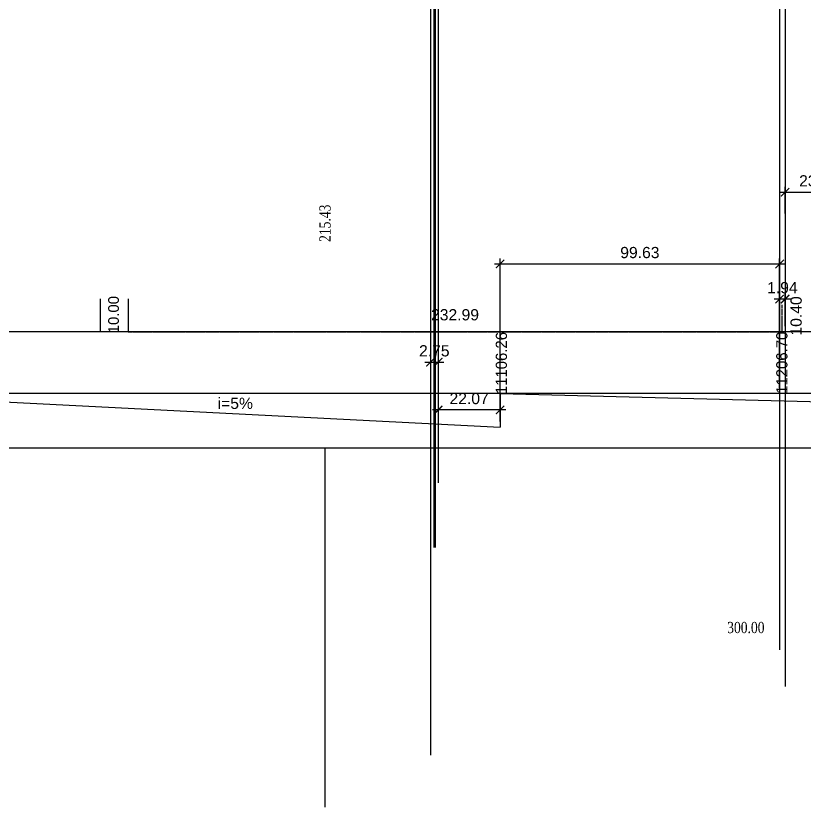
# Model space of a CAD drawing. Header units: inches. Extents: x 444671 to 463716, y 1783086 to 1794968.
# Drawn here: x 457462.3 to 457743.3, y 1786750.4 to 1787032.3 of the extents above; entities that cross this region are included whole.
import ezdxf
from ezdxf.enums import TextEntityAlignment as Align

# ---------------------------------------------------------------- set-up
doc = ezdxf.new("R2010")
doc.units = ezdxf.units.IN
doc.header["$MEASUREMENT"] = 0
doc.linetypes.add('HIDDEN', pattern=[0.375, 0.25, -0.125])
for name, color, linetype in [('Dong', 252, 'HIDDEN'), ('Khung_bang', 140, 'Continuous'), ('Text', 3, 'Continuous')]:
    doc.layers.add(name, color=color, linetype=linetype)
doc.styles.add('VNARIAL', font='')
doc.styles.add('Vntimeshx', font='vntime.shx', dxfattribs={"width": 0.8, "bigfont": 'vn1.shx'})
doc.styles.get('VNARIAL').set_extended_font_data('.VnArial')
doc.dimstyles.new('D2000', dxfattribs={"dimscale": 2, "dimtxt": 2, "dimasz": 1.5, "dimexe": 1, "dimexo": 1, "dimgap": 1, "dimtad": 1, "dimzin": 1, "dimdsep": 46, "dimtxsty": 'VNARIAL', "dimblk": 'ARCHTICK', "dimcen": 1.5, "dimdle": 1, "dimclrd": 140, "dimclre": 140, "dimclrt": 3, "dimadec": 0, "dimazin": 3, "dimtfac": 1, "dimtix": 1, "dimtmove": 2, "dimatfit": 3, "dimfxl": 0, "dimtolj": 1, "dimtzin": 0, "dimarcsym": 0})

# ---------------------------------------------------------------- blocks, each defined once
blk = doc.blocks.new('*D170')
at = {"layer": 'Defpoints', "color": 0}
for p in [(457502.35, 1786929.31), (457735.34, 1786929.31), (457735.34, 1786919.69)]:
    blk.add_point(p, dxfattribs=at)
at = {"layer": 'Dong', "color": 140, "lineweight": -2}
for p, q in [((457502.35, 1786929.31), (457502.35, 1786919.69)), ((457735.34, 1786929.31), (457735.34, 1786919.69)), ((457502.35, 1786919.69), (457735.34, 1786919.69))]:
    blk.add_line(p, q, dxfattribs=at)
at = {"layer": 'Dong', "color": 3, "insert": (457618.85, 1786925.74), "char_height": 4, "attachment_point": 5, "style": 'VNARIAL'}
blk.add_mtext('\\A1;232.99', dxfattribs=at)
blk = doc.blocks.new('_None')
blk = doc.blocks.new('_ArchTick')
at = {"color": 0, "linetype": 'ByBlock', "const_width": 0.15}
blk.add_lwpolyline([(-0.5, -0.5), (0.5, 0.5)], dxfattribs=at)
blk = doc.blocks.new('*D179')
at = {"layer": 'Defpoints', "color": 0}
for p in [(457612.84, 1786998.98), (457610.08, 1786949.31), (457612.84, 1786908.85)]:
    blk.add_point(p, dxfattribs=at)
at = {"layer": 'Khung_bang', "color": 140, "lineweight": -2}
for p, q in [((457612.84, 1786996.98), (457612.84, 1786906.85)), ((457610.08, 1786947.31), (457610.08, 1786906.85)), ((457608.08, 1786908.85), (457614.84, 1786908.85))]:
    blk.add_line(p, q, dxfattribs=at)
at = {"layer": 'Khung_bang', "color": 140, "lineweight": -2, "xscale": 3, "yscale": 3, "zscale": 3}
blk.add_blockref('_ArchTick', (457610.08, 1786908.85), dxfattribs=at)
at = {"layer": 'Khung_bang', "color": 140, "lineweight": -2, "xscale": 3, "yscale": 3, "zscale": 3, "rotation": 180}
blk.add_blockref('_ArchTick', (457612.84, 1786908.85), dxfattribs=at)
at = {"layer": 'Khung_bang', "color": 3, "insert": (457611.46, 1786912.9), "char_height": 4, "attachment_point": 5, "style": 'VNARIAL'}
blk.add_mtext('\\A1;2.75', dxfattribs=at)
blk = doc.blocks.new('*D180')
at = {"layer": 'Defpoints', "color": 0}
for p in [(457612.84, 1786897.69), (457634.91, 1786897.69), (457612.84, 1786891.85)]:
    blk.add_point(p, dxfattribs=at)
at = {"layer": 'Khung_bang', "color": 140, "lineweight": -2}
for p, q in [((457612.84, 1786895.69), (457612.84, 1786889.85)), ((457634.91, 1786895.69), (457634.91, 1786889.85)), ((457636.91, 1786891.85), (457610.84, 1786891.85))]:
    blk.add_line(p, q, dxfattribs=at)
at = {"layer": 'Khung_bang', "color": 140, "lineweight": -2, "xscale": 3, "yscale": 3, "zscale": 3, "rotation": 180}
blk.add_blockref('_ArchTick', (457612.84, 1786891.85), dxfattribs=at)
at = {"layer": 'Khung_bang', "color": 140, "lineweight": -2, "xscale": 3, "yscale": 3, "zscale": 3}
blk.add_blockref('_ArchTick', (457634.91, 1786891.85), dxfattribs=at)
at = {"layer": 'Khung_bang', "color": 3, "insert": (457623.87, 1786895.9), "char_height": 4, "attachment_point": 5, "style": 'VNARIAL'}
blk.add_mtext('\\A1;22.07', dxfattribs=at)
blk = doc.blocks.new('*D184')
at = {"layer": 'Defpoints', "color": 0}
for p in [(457734.54, 1786931.35), (457734.54, 1786919.69), (457736.48, 1786919.69)]:
    blk.add_point(p, dxfattribs=at)
at = {"layer": 'Khung_bang', "color": 140, "lineweight": -2}
for p, q in [((457734.54, 1786921.69), (457734.54, 1786933.35)), ((457736.48, 1786921.69), (457736.48, 1786933.35)), ((457738.48, 1786931.35), (457732.54, 1786931.35))]:
    blk.add_line(p, q, dxfattribs=at)
at = {"layer": 'Khung_bang', "color": 140, "lineweight": -2, "xscale": 3, "yscale": 3, "zscale": 3}
blk.add_blockref('_ArchTick', (457734.54, 1786931.35), dxfattribs=at)
at = {"layer": 'Khung_bang', "color": 140, "lineweight": -2, "xscale": 3, "yscale": 3, "zscale": 3, "rotation": 180}
blk.add_blockref('_ArchTick', (457736.48, 1786931.35), dxfattribs=at)
at = {"layer": 'Khung_bang', "color": 3, "insert": (457735.51, 1786935.4), "char_height": 4, "attachment_point": 5, "style": 'VNARIAL'}
blk.add_mtext('\\A1;1.94', dxfattribs=at)
blk = doc.blocks.new('*D185')
at = {"layer": 'Defpoints', "color": 0}
for p in [(457734.54, 1786943.85), (457734.54, 1786897.69), (457634.91, 1786885.69)]:
    blk.add_point(p, dxfattribs=at)
at = {"layer": 'Khung_bang', "color": 140, "lineweight": -2}
for p, q in [((457632.91, 1786943.85), (457736.54, 1786943.85)), ((457634.91, 1786887.69), (457634.91, 1786945.85)), ((457734.54, 1786899.69), (457734.54, 1786945.85))]:
    blk.add_line(p, q, dxfattribs=at)
at = {"layer": 'Khung_bang', "color": 140, "lineweight": -2, "xscale": 3, "yscale": 3, "zscale": 3, "rotation": 180}
blk.add_blockref('_ArchTick', (457634.91, 1786943.85), dxfattribs=at)
at = {"layer": 'Khung_bang', "color": 140, "lineweight": -2, "xscale": 3, "yscale": 3, "zscale": 3}
blk.add_blockref('_ArchTick', (457734.54, 1786943.85), dxfattribs=at)
at = {"layer": 'Khung_bang', "color": 3, "insert": (457684.72, 1786947.9), "char_height": 4, "attachment_point": 5, "style": 'VNARIAL'}
blk.add_mtext('\\A1;99.63', dxfattribs=at)
blk = doc.blocks.new('*D186')
at = {"layer": 'Defpoints', "color": 0}
for p in [(457760.44, 1786969.39), (457760.44, 1786967.39), (457736.48, 1786959.79)]:
    blk.add_point(p, dxfattribs=at)
at = {"layer": 'Khung_bang', "color": 140, "lineweight": -2}
for p, q in [((457736.48, 1786961.79), (457736.48, 1786971.39)), ((457760.44, 1786969.39), (457760.44, 1786971.39)), ((457734.48, 1786969.39), (457762.44, 1786969.39))]:
    blk.add_line(p, q, dxfattribs=at)
at = {"layer": 'Khung_bang', "color": 140, "lineweight": -2, "xscale": 3, "yscale": 3, "zscale": 3, "rotation": 180}
blk.add_blockref('_ArchTick', (457736.48, 1786969.39), dxfattribs=at)
at = {"layer": 'Khung_bang', "color": 140, "lineweight": -2, "xscale": 3, "yscale": 3, "zscale": 3}
blk.add_blockref('_ArchTick', (457760.44, 1786969.39), dxfattribs=at)
at = {"layer": 'Khung_bang', "color": 3, "insert": (457748.46, 1786973.44), "char_height": 4, "attachment_point": 5, "style": 'VNARIAL'}
blk.add_mtext('\\A1;23.96', dxfattribs=at)

msp = doc.modelspace()

# ---------------------------------------------------------------- linework, layer by layer
at = {"layer": 'Khung_bang', "color": 6}
for p, q in [((457611.3008, 1787132.1585), (457611.3008, 1786842.8548)), ((457611.8008, 1787132.1585), (457611.8008, 1786842.8548)), ((457612.8352, 1787132.1067), (457612.8352, 1786865.8548)), ((457610.0813, 1787129.7712), (457610.0813, 1786768.8548)), ((457734.5371, 1787123.6982), (457734.5371, 1786806.3548)), ((457736.4769, 1787126.225), (457736.4769, 1786793.3548))]:
    msp.add_line(p, q, dxfattribs=at)
at = {"layer": 'Khung_bang', "ltscale": 29}
for p, q in [((457492.3535, 1786931.414), (457492.3535, 1786919.6944)), ((457502.3535, 1786931.414), (457502.3535, 1786919.6944)), ((458289.9137, 1786919.6944), (456281.0202, 1786919.6944)), ((458289.9137, 1786919.6944), (456313.2077, 1786919.6944)), ((458289.9137, 1786897.6944), (456281.0202, 1786897.6944)), ((457634.9077, 1786897.6944), (457634.9077, 1786885.6944))]:
    msp.add_line(p, q, dxfattribs=at)
at = {"layer": 'Khung_bang', "linetype": 'ByBlock'}
msp.add_line((457572.4938, 1786878.3548), (457572.4938, 1786750.3548), dxfattribs=at)
msp.add_lwpolyline([(446139.7357, 1786878.3548), (458289.9137, 1786878.3548)], dxfattribs=at)
at = {"layer": 'Text', "color": 3}
for p, q in [((457400.8161, 1786897.7101), (457634.9077, 1786885.6944)), ((457634.9077, 1786897.6944), (458100.8161, 1786885.7101))]:
    msp.add_line(p, q, dxfattribs=at)

# ---------------------------------------------------------------- texts
at = {"layer": 'Text', "linetype": 'ByBlock'}
for s, style, width, p in [('215.43', 'Vntimeshx', 0.8, (457572.4938, 1786958.3548)), ('11106.26', 'VNARIAL', 0.95, (457635.3531, 1786908.5498))]:
    msp.add_text(s, height=4, rotation=90, dxfattribs=dict(at, style=style, width=width)).set_placement(p, align=Align.MIDDLE_CENTER)
at = {"layer": 'Text', "linetype": 'ByBlock', "style": 'VNARIAL'}
msp.add_text('10.00', height=3.8, rotation=90, dxfattribs=at).set_placement((457497.1387, 1786925.8012), align=Align.MIDDLE_CENTER)
at = {"layer": 'Text', "color": 1, "linetype": 'ByBlock', "style": 'VNARIAL'}
msp.add_text('10.40', height=4, rotation=90, dxfattribs=at).set_placement((457740.3936, 1786925.3455), align=Align.MIDDLE_CENTER)
at = {"layer": 'Text', "color": 2, "linetype": 'ByBlock', "style": 'VNARIAL', "width": 0.95}
msp.add_text('11206.70', height=4, rotation=90, dxfattribs=at).set_placement((457735.316, 1786908.6658), align=Align.MIDDLE_CENTER)
at = {"layer": 'Text', "linetype": 'ByBlock', "style": 'VNARIAL'}
msp.add_text('i=5%%%', height=4, dxfattribs=at).set_placement((457540.5346, 1786894.2231), align=Align.MIDDLE_CENTER)
at = {"layer": 'Text', "linetype": 'ByBlock', "style": 'Vntimeshx', "width": 0.8}
msp.add_text('300.00', height=4, dxfattribs=at).set_placement((457722.4938, 1786814.3548), align=Align.MIDDLE_CENTER)

# ---------------------------------------------------------------- dimensions: what is measured, and where the dimension line sits
at = {"layer": 'Dong'}
dim = msp.add_linear_dim(base=(457735.344, 1786919.6944), p1=(457502.3535, 1786929.3146), p2=(457735.344, 1786929.3146), dimstyle='D2000', override={"dimasz": 0, "dimexe": 0, "dimexo": 0, "dimgap": 2, "dimblk1": 'None', "dimblk2": 'None', "dimsah": 1, "dimdle": 0}, dxfattribs=at)
dim.commit()
dim.dimension.update_dxf_attribs({"geometry": '*D170', "text_midpoint": (457618.8488, 1786925.7404)})
at = {"layer": 'Khung_bang', "color": 6}
for base, p1, p2, picture, middle in [((457612.8352, 1786908.8548), (457610.0813, 1786949.313), (457612.8352, 1786998.9807), '*D179', (457611.4582, 1786912.8968)), ((457760.4386, 1786969.3892), (457736.4769, 1786959.7899), (457760.4386, 1786967.3892), '*D186', (457748.4578, 1786973.4352)), ((457734.5371, 1786943.8548), (457634.9077, 1786885.6944), (457734.5371, 1786897.6944), '*D185', (457684.7224, 1786947.9008)), ((457734.5371, 1786931.3548), (457736.4769, 1786919.6944), (457734.5371, 1786919.6944), '*D184', (457735.507, 1786935.3968)), ((457612.8352, 1786891.8548), (457634.9077, 1786897.6944), (457612.8352, 1786897.6944), '*D180', (457623.8714, 1786895.8968))]:
    dim = msp.add_linear_dim(base=base, p1=p1, p2=p2, dimstyle='D2000', dxfattribs=at)
    dim.commit()
    dim.dimension.update_dxf_attribs({"geometry": picture, "text_midpoint": middle})

doc.saveas('drawing.dxf')
